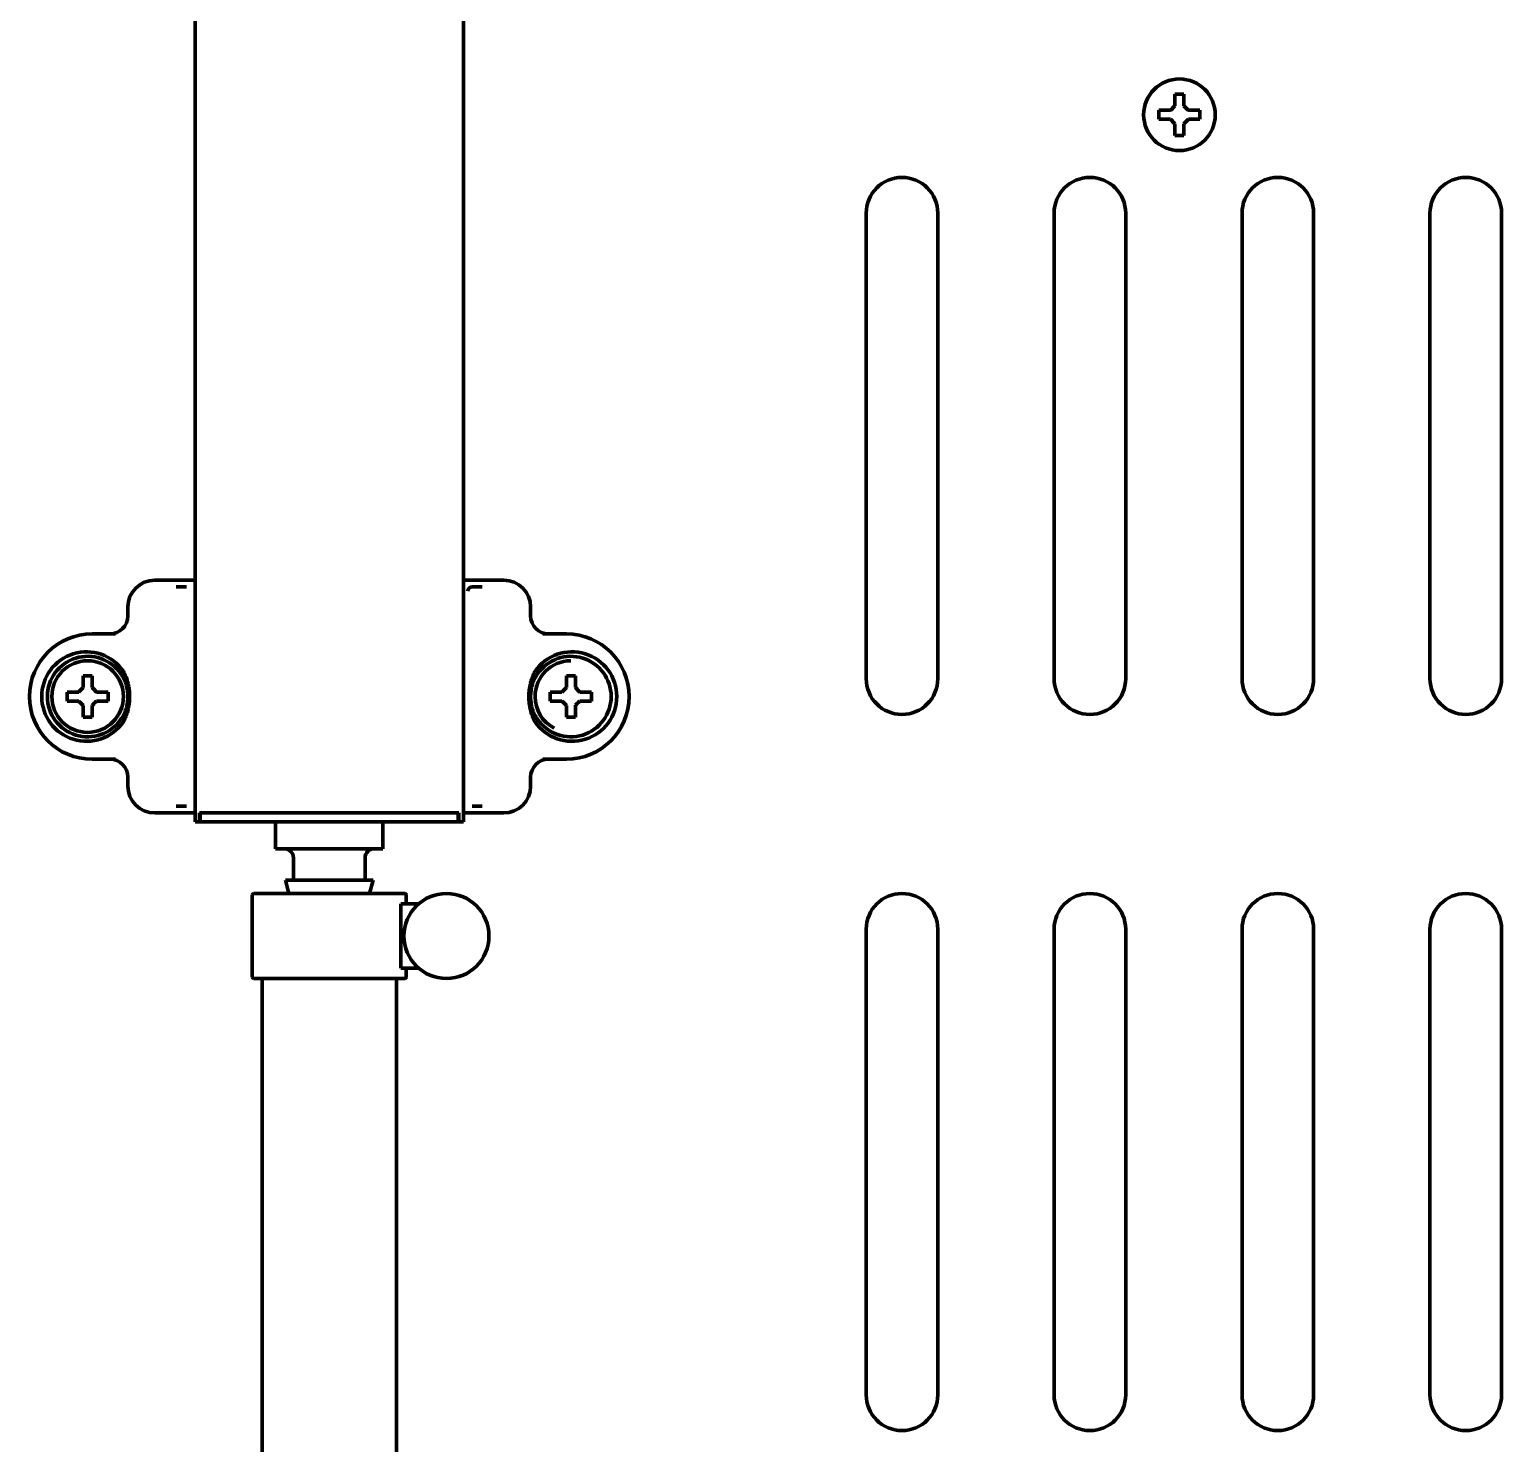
# Model space of a CAD drawing. Header units: inches. Extents: x -3022 to 7311, y 343 to 5680.
# Drawn here: x 3176.4 to 3340.9, y 5254.6 to 5412.6 of the extents above; entities that cross this region are included whole.
import ezdxf

# ---------------------------------------------------------------- set-up
doc = ezdxf.new("R2010")
doc.units = ezdxf.units.IN

msp = doc.modelspace()

# ---------------------------------------------------------------- linework, layer by layer
at = {"linetype": 'Continuous', "lineweight": 70}
for p, q in [((3194.92, 5476.1), (3194.92, 5325.1)), ((3224.92, 5325.1), (3224.92, 5476.1)), ((3302.62, 5403.1), (3302.62, 5403.6)), ((3302.62, 5402.6), (3302.62, 5403.1)), ((3307.22, 5403.6), (3307.22, 5403.1)), ((3307.22, 5403.1), (3307.22, 5402.6)), ((3269.92, 5340.1), (3269.92, 5392.1)), ((3277.92, 5392.1), (3277.92, 5340.1)), ((3290.92, 5340.1), (3290.92, 5392.1)), ((3298.92, 5392.1), (3298.92, 5340.1)), ((3311.92, 5340.1), (3311.92, 5392.1)), ((3319.92, 5392.1), (3319.92, 5340.1)), ((3332.92, 5340.1), (3332.92, 5392.1)), ((3340.92, 5392.1), (3340.92, 5340.1)), ((3190.43, 5351.1), (3194.92, 5351.1)), ((3192.82, 5350.36), (3193.95, 5350.36)), ((3224.92, 5351.1), (3229.41, 5351.1)), ((3225.89, 5350.36), (3227.02, 5350.36)), ((3187.42, 5348.11), (3187.42, 5347.1)), ((3232.42, 5347.1), (3232.42, 5348.11)), ((3183.42, 5345.1), (3186.03, 5345.1)), ((3233.8, 5345.1), (3236.42, 5345.1)), ((3180.62, 5338.1), (3180.62, 5338.6)), ((3180.62, 5337.6), (3180.62, 5338.1)), ((3185.22, 5338.6), (3185.22, 5338.1)), ((3185.22, 5338.1), (3185.22, 5337.6)), ((3234.62, 5338.1), (3234.62, 5338.6)), ((3234.62, 5337.6), (3234.62, 5338.1)), ((3239.22, 5338.6), (3239.22, 5338.1)), ((3239.22, 5338.1), (3239.22, 5337.6)), ((3186.03, 5331.1), (3183.42, 5331.1)), ((3236.42, 5331.1), (3233.8, 5331.1)), ((3187.42, 5329.1), (3187.42, 5328.09)), ((3232.42, 5328.09), (3232.42, 5329.1)), ((3194.92, 5325.1), (3190.43, 5325.1)), ((3193.95, 5325.84), (3192.82, 5325.84)), ((3194.92, 5325.1), (3194.93, 5325.1)), ((3194.92, 5324.1), (3194.92, 5325.1)), ((3194.93, 5325.1), (3194.93, 5324.1)), ((3224.41, 5325.1), (3195.43, 5325.1)), ((3195.43, 5325.1), (3195.43, 5324.1)), ((3195.5, 5325.1), (3224.34, 5325.1)), ((3195.5, 5324.1), (3195.5, 5325.1)), ((3224.34, 5324.1), (3224.34, 5325.1)), ((3224.41, 5325.1), (3224.41, 5324.1)), ((3224.91, 5325.1), (3224.91, 5324.1)), ((3224.91, 5325.1), (3224.92, 5325.1)), ((3229.41, 5325.1), (3224.92, 5325.1)), ((3224.92, 5324.1), (3224.92, 5325.1)), ((3227.02, 5325.84), (3225.89, 5325.84)), ((3194.92, 5324.1), (3194.93, 5324.1)), ((3195.43, 5324.1), (3194.93, 5324.1)), ((3195.43, 5324.1), (3195.5, 5324.1)), ((3195.5, 5324.1), (3224.34, 5324.1)), ((3203.92, 5324.1), (3203.92, 5321.1)), ((3215.92, 5321.1), (3215.92, 5324.1)), ((3224.34, 5324.1), (3224.41, 5324.1)), ((3224.91, 5324.1), (3224.41, 5324.1)), ((3224.91, 5324.1), (3224.92, 5324.1)), ((3209.92, 5321.1), (3203.92, 5321.1)), ((3205.92, 5320.1), (3205.92, 5317.8)), ((3215.92, 5321.1), (3209.92, 5321.1)), ((3213.92, 5317.8), (3213.92, 5320.1)), ((3214.82, 5317.6), (3205.02, 5317.6)), ((3205.02, 5317.6), (3205.4, 5316.1)), ((3214.43, 5316.1), (3214.82, 5317.6)), ((3201.32, 5315.95), (3201.32, 5306.75)), ((3201.47, 5316.1), (3218.37, 5316.1)), ((3218.52, 5314.95), (3218.52, 5315.95)), ((3217.92, 5314.95), (3217.92, 5307.75)), ((3219.92, 5314.95), (3217.92, 5314.95)), ((3269.92, 5260.1), (3269.92, 5312.1)), ((3277.92, 5312.1), (3277.92, 5260.1)), ((3290.92, 5260.1), (3290.92, 5312.1)), ((3298.92, 5312.1), (3298.92, 5260.1)), ((3311.92, 5260.1), (3311.92, 5312.1)), ((3319.92, 5312.1), (3319.92, 5260.1)), ((3332.92, 5260.1), (3332.92, 5312.1)), ((3340.92, 5312.1), (3340.92, 5260.1)), ((3217.92, 5307.75), (3219.92, 5307.75)), ((3218.52, 5306.75), (3218.52, 5307.75)), ((3201.47, 5306.6), (3209.92, 5306.6)), ((3209.92, 5306.6), (3218.37, 5306.6))]:
    msp.add_line(p, q, dxfattribs=at)
for centre, radius in [((3304.92, 5403.1), 4), ((3182.92, 5338.1), 4), ((3223.02, 5311.35), 4.75)]:
    msp.add_circle(centre, radius, dxfattribs=at)
for centre, radius, start, end in [((3273.92, 5392.1), 4, 0, 180), ((3294.92, 5392.1), 4, 0, 180), ((3315.92, 5392.1), 4, 0, 180), ((3336.92, 5392.1), 4, 0, 180), ((3183.42, 5338.1), 7, 90, 270), ((3236.42, 5338.1), 7, 270, 90), ((3182.79, 5338.1), 5, 34.3523, 325.6477), ((3237.05, 5338.1), 5, 214.3523, 145.6477), ((3182.92, 5338.1), 4.5, 34.3523, 325.6477), ((3236.92, 5338.1), 4, 90, 180), ((3236.92, 5338.1), 4.5, 214.3523, 145.6477), ((3273.92, 5340.1), 4, 180, 0), ((3294.92, 5340.1), 4, 180, 0), ((3315.92, 5340.1), 4, 180, 0), ((3336.92, 5340.1), 4, 180, 0), ((3236.92, 5338.1), 4, 180, 242.2406), ((3204.92, 5320.1), 1, 0, 90), ((3214.92, 5320.1), 1, 90, 180), ((3205.72, 5317.8), 0.2, 270, 0), ((3214.12, 5317.8), 0.2, 180, 270), ((3201.47, 5315.95), 0.15, 90, 180), ((3218.37, 5315.95), 0.15, 0, 90), ((3273.92, 5312.1), 4, 0, 180), ((3294.92, 5312.1), 4, 0, 180), ((3315.92, 5312.1), 4, 0, 180), ((3336.92, 5312.1), 4, 0, 180), ((3201.47, 5306.75), 0.15, 180, 270), ((3218.37, 5306.75), 0.15, 270, 0), ((3273.92, 5260.1), 4, 180, 0), ((3294.92, 5260.1), 4, 180, 0), ((3315.92, 5260.1), 4, 180, 0), ((3336.92, 5260.1), 4, 180, 0)]:
    msp.add_arc(centre, radius, start, end, dxfattribs=at)
for centre, major_axis, ratio, start_param, end_param in [((3190.44, 5348.1), (2.89, -0.89), 0.993, 1.872734, 3.439565), ((3225.89, 5349.86), (0.248, 0.434), 0.9975, 0.520128, 2.088768), ((3229.4, 5348.1), (2.89, 0.89), 0.993, 5.985213, 7.552044), ((3185.41, 5347.1), (2.01, 0), 0.993605, 4.712389, 6.283185), ((3234.43, 5347.1), (2.01, 0), 0.993605, 3.141593, 4.712389), ((3185.41, 5329.1), (-2.01, 0), 0.993605, 3.141593, 4.712389), ((3234.43, 5329.1), (-2.01, 0), 0.993605, 4.712389, 6.283185), ((3190.44, 5328.1), (-2.89, -0.89), 0.993, 5.985213, 7.552044), ((3229.4, 5328.1), (-2.89, 0.89), 0.993, 1.872734, 3.439565), ((3209.92, 5316.1), (7.5, 0), 0.000001, 1.528581, 3.141593)]:
    msp.add_ellipse(centre, major_axis=major_axis, ratio=ratio, start_param=start_param, end_param=end_param, dxfattribs=at)
for points in [[(3303.92, 5403.6), (3303.94, 5403.62), (3303.99, 5403.67), (3304.06, 5403.74), (3304.13, 5403.81), (3304.2, 5403.88), (3304.27, 5403.95), (3304.35, 5404.03), (3304.39, 5404.07), (3304.42, 5404.1)], [(3304.42, 5404.1), (3304.42, 5404.15), (3304.42, 5404.26), (3304.42, 5404.42), (3304.42, 5404.58), (3304.42, 5404.74), (3304.42, 5404.89), (3304.42, 5405.04), (3304.42, 5405.21), (3304.42, 5405.33), (3304.42, 5405.4)], [(3304.42, 5405.4), (3304.58, 5405.4), (3304.92, 5405.4), (3305.25, 5405.4), (3305.42, 5405.4)], [(3305.42, 5404.1), (3305.44, 5404.07), (3305.5, 5404.02), (3305.57, 5403.95), (3305.64, 5403.88), (3305.71, 5403.81), (3305.78, 5403.74), (3305.85, 5403.67), (3305.89, 5403.62), (3305.92, 5403.6)], [(3303.92, 5402.6), (3303.86, 5402.6), (3303.76, 5402.6), (3303.59, 5402.6), (3303.44, 5402.6), (3303.28, 5402.6), (3303.13, 5402.6), (3302.97, 5402.6), (3302.81, 5402.6), (3302.68, 5402.6), (3302.62, 5402.6)], [(3304.42, 5402.1), (3304.39, 5402.12), (3304.34, 5402.18), (3304.27, 5402.25), (3304.2, 5402.32), (3304.13, 5402.39), (3304.06, 5402.46), (3303.99, 5402.53), (3303.94, 5402.58), (3303.92, 5402.6)], [(3305.92, 5402.6), (3305.89, 5402.57), (3305.85, 5402.53), (3305.78, 5402.46), (3305.7, 5402.38), (3305.63, 5402.31), (3305.56, 5402.24), (3305.49, 5402.17), (3305.44, 5402.12), (3305.42, 5402.1)], [(3305.92, 5403.6), (3305.97, 5403.6), (3306.08, 5403.6), (3306.24, 5403.6), (3306.4, 5403.6), (3306.56, 5403.6), (3306.71, 5403.6), (3306.86, 5403.6), (3307.03, 5403.6), (3307.15, 5403.6), (3307.22, 5403.6)], [(3305.42, 5400.8), (3305.25, 5400.8), (3304.92, 5400.8), (3304.58, 5400.8), (3304.42, 5400.8)], [(3305.42, 5402.1), (3305.42, 5402.04), (3305.42, 5401.94), (3305.42, 5401.77), (3305.42, 5401.62), (3305.42, 5401.46), (3305.42, 5401.31), (3305.42, 5401.15), (3305.42, 5400.99), (3305.42, 5400.86), (3305.42, 5400.8)], [(3182.42, 5339.1), (3182.42, 5339.15), (3182.42, 5339.26), (3182.42, 5339.42), (3182.42, 5339.58), (3182.42, 5339.74), (3182.42, 5339.89), (3182.42, 5340.04), (3182.42, 5340.21), (3182.42, 5340.33), (3182.42, 5340.4)], [(3182.42, 5340.4), (3182.58, 5340.4), (3182.92, 5340.4), (3183.25, 5340.4), (3183.42, 5340.4)], [(3236.42, 5339.1), (3236.42, 5339.15), (3236.42, 5339.26), (3236.42, 5339.42), (3236.42, 5339.58), (3236.42, 5339.74), (3236.42, 5339.89), (3236.42, 5340.04), (3236.42, 5340.21), (3236.42, 5340.33), (3236.42, 5340.4)], [(3236.42, 5340.4), (3236.58, 5340.4), (3236.92, 5340.4), (3237.25, 5340.4), (3237.42, 5340.4)], [(3181.92, 5338.6), (3181.94, 5338.62), (3181.99, 5338.67), (3182.06, 5338.74), (3182.13, 5338.81), (3182.2, 5338.88), (3182.27, 5338.95), (3182.35, 5339.03), (3182.39, 5339.07), (3182.42, 5339.1)], [(3183.42, 5339.1), (3183.44, 5339.07), (3183.5, 5339.02), (3183.57, 5338.95), (3183.64, 5338.88), (3183.71, 5338.81), (3183.78, 5338.74), (3183.85, 5338.67), (3183.89, 5338.62), (3183.92, 5338.6)], [(3183.92, 5338.6), (3183.97, 5338.6), (3184.08, 5338.6), (3184.24, 5338.6), (3184.4, 5338.6), (3184.56, 5338.6), (3184.71, 5338.6), (3184.86, 5338.6), (3185.03, 5338.6), (3185.15, 5338.6), (3185.22, 5338.6)], [(3235.92, 5338.6), (3235.94, 5338.62), (3235.99, 5338.67), (3236.06, 5338.74), (3236.13, 5338.81), (3236.2, 5338.88), (3236.27, 5338.95), (3236.35, 5339.03), (3236.39, 5339.07), (3236.42, 5339.1)], [(3237.42, 5339.1), (3237.44, 5339.07), (3237.5, 5339.02), (3237.57, 5338.95), (3237.64, 5338.88), (3237.71, 5338.81), (3237.78, 5338.74), (3237.85, 5338.67), (3237.89, 5338.62), (3237.92, 5338.6)], [(3237.92, 5338.6), (3237.97, 5338.6), (3238.08, 5338.6), (3238.24, 5338.6), (3238.4, 5338.6), (3238.56, 5338.6), (3238.71, 5338.6), (3238.86, 5338.6), (3239.03, 5338.6), (3239.15, 5338.6), (3239.22, 5338.6)], [(3181.92, 5337.6), (3181.86, 5337.6), (3181.76, 5337.6), (3181.59, 5337.6), (3181.44, 5337.6), (3181.28, 5337.6), (3181.13, 5337.6), (3180.97, 5337.6), (3180.81, 5337.6), (3180.68, 5337.6), (3180.62, 5337.6)], [(3182.42, 5337.1), (3182.39, 5337.12), (3182.34, 5337.18), (3182.27, 5337.25), (3182.2, 5337.32), (3182.13, 5337.39), (3182.06, 5337.46), (3181.99, 5337.53), (3181.94, 5337.58), (3181.92, 5337.6)], [(3183.92, 5337.6), (3183.89, 5337.57), (3183.85, 5337.53), (3183.78, 5337.46), (3183.7, 5337.38), (3183.63, 5337.31), (3183.56, 5337.24), (3183.49, 5337.17), (3183.44, 5337.12), (3183.42, 5337.1)], [(3183.42, 5337.1), (3183.42, 5337.04), (3183.42, 5336.94), (3183.42, 5336.77), (3183.42, 5336.62), (3183.42, 5336.46), (3183.42, 5336.31), (3183.42, 5336.15), (3183.42, 5335.99), (3183.42, 5335.86), (3183.42, 5335.8)], [(3235.92, 5337.6), (3235.86, 5337.6), (3235.76, 5337.6), (3235.59, 5337.6), (3235.44, 5337.6), (3235.28, 5337.6), (3235.13, 5337.6), (3234.97, 5337.6), (3234.81, 5337.6), (3234.68, 5337.6), (3234.62, 5337.6)], [(3236.42, 5337.1), (3236.39, 5337.12), (3236.34, 5337.18), (3236.27, 5337.25), (3236.2, 5337.32), (3236.13, 5337.39), (3236.06, 5337.46), (3235.99, 5337.53), (3235.94, 5337.58), (3235.92, 5337.6)], [(3237.92, 5337.6), (3237.89, 5337.57), (3237.85, 5337.53), (3237.78, 5337.46), (3237.7, 5337.38), (3237.63, 5337.31), (3237.56, 5337.24), (3237.49, 5337.17), (3237.44, 5337.12), (3237.42, 5337.1)], [(3237.42, 5337.1), (3237.42, 5337.04), (3237.42, 5336.94), (3237.42, 5336.77), (3237.42, 5336.62), (3237.42, 5336.46), (3237.42, 5336.31), (3237.42, 5336.15), (3237.42, 5335.99), (3237.42, 5335.86), (3237.42, 5335.8)], [(3183.42, 5335.8), (3183.25, 5335.8), (3182.92, 5335.8), (3182.58, 5335.8), (3182.42, 5335.8)], [(3237.42, 5335.8), (3237.25, 5335.8), (3236.92, 5335.8), (3236.58, 5335.8), (3236.42, 5335.8)]]:
    msp.add_open_spline(points, degree=3, dxfattribs=at)
for points, knots in [([(3305.42, 5405.4), (3305.42, 5405.2), (3305.42, 5404.99), (3305.42, 5404.66), (3305.42, 5404.55), (3305.42, 5404.33), (3305.42, 5404.21), (3305.42, 5404.1)], [0, 0, 0, 0, 0.5, 0.5, 0.75, 0.75, 1, 1, 1, 1]), ([(3302.62, 5403.6), (3302.82, 5403.6), (3303.03, 5403.6), (3303.36, 5403.6), (3303.47, 5403.6), (3303.69, 5403.6), (3303.8, 5403.6), (3303.92, 5403.6)], [0, 0, 0, 0, 0.5, 0.5, 0.75, 0.75, 1, 1, 1, 1]), ([(3307.22, 5402.6), (3307.02, 5402.6), (3306.81, 5402.6), (3306.48, 5402.6), (3306.37, 5402.6), (3306.15, 5402.6), (3306.03, 5402.6), (3305.92, 5402.6)], [0, 0, 0, 0, 0.5, 0.5, 0.75, 0.75, 1, 1, 1, 1]), ([(3304.42, 5400.8), (3304.42, 5401), (3304.42, 5401.21), (3304.42, 5401.54), (3304.42, 5401.65), (3304.42, 5401.87), (3304.42, 5401.98), (3304.42, 5402.1)], [0, 0, 0, 0, 0.5, 0.5, 0.75, 0.75, 1, 1, 1, 1]), ([(3183.42, 5340.4), (3183.42, 5340.2), (3183.42, 5339.99), (3183.42, 5339.66), (3183.42, 5339.55), (3183.42, 5339.33), (3183.42, 5339.21), (3183.42, 5339.1)], [0, 0, 0, 0, 0.5, 0.5, 0.75, 0.75, 1, 1, 1, 1]), ([(3186.63, 5335.56), (3186.7, 5335.65), (3186.76, 5335.75), (3186.87, 5335.94), (3186.92, 5336.04), (3187.02, 5336.24), (3187.06, 5336.34), (3187.12, 5336.5), (3187.14, 5336.55), (3187.18, 5336.66), (3187.22, 5336.76), (3187.25, 5336.87), (3187.28, 5336.98), (3187.29, 5337.03), (3187.33, 5337.2), (3187.35, 5337.31), (3187.38, 5337.53), (3187.4, 5337.65), (3187.41, 5337.87), (3187.42, 5337.99), (3187.42, 5338.16), (3187.42, 5338.22), (3187.41, 5338.33), (3187.41, 5338.39), (3187.4, 5338.56), (3187.38, 5338.67), (3187.35, 5338.89), (3187.33, 5339), (3187.29, 5339.17), (3187.28, 5339.22), (3187.25, 5339.33), (3187.23, 5339.39), (3187.18, 5339.55), (3187.14, 5339.65), (3187.06, 5339.86), (3187.02, 5339.96), (3186.92, 5340.16), (3186.87, 5340.26), (3186.76, 5340.45), (3186.7, 5340.54), (3186.63, 5340.64)], [0, 0, 0, 0, 0.0625, 0.0625, 0.125, 0.125, 0.1875, 0.1875, 0.21875, 0.21875, 0.25, 0.28125, 0.28125, 0.3125, 0.3125, 0.375, 0.375, 0.4375, 0.4375, 0.5, 0.5, 0.53125, 0.53125, 0.5625, 0.5625, 0.625, 0.625, 0.6875, 0.6875, 0.71875, 0.71875, 0.75, 0.75, 0.8125, 0.8125, 0.875, 0.875, 0.9375, 0.9375, 1, 1, 1, 1]), ([(3186.92, 5340.92), (3186.98, 5340.81), (3187.03, 5340.7), (3187.13, 5340.48), (3187.18, 5340.37), (3187.31, 5340.03), (3187.38, 5339.8), (3187.45, 5339.5), (3187.47, 5339.44), (3187.49, 5339.32), (3187.5, 5339.26), (3187.54, 5339.08), (3187.56, 5338.96), (3187.58, 5338.72), (3187.6, 5338.59), (3187.61, 5338.35), (3187.61, 5338.22), (3187.61, 5337.98), (3187.61, 5337.85), (3187.6, 5337.61), (3187.59, 5337.48), (3187.56, 5337.24), (3187.54, 5337.12), (3187.51, 5336.94), (3187.49, 5336.88), (3187.47, 5336.76), (3187.44, 5336.64), (3187.41, 5336.52), (3187.38, 5336.4), (3187.36, 5336.34), (3187.31, 5336.17), (3187.27, 5336.05), (3187.18, 5335.83), (3187.13, 5335.72), (3187.03, 5335.49), (3186.98, 5335.38), (3186.92, 5335.28)], [0, 0, 0, 0, 0.0625, 0.0625, 0.125, 0.125, 0.25, 0.25, 0.28125, 0.28125, 0.3125, 0.3125, 0.375, 0.375, 0.4375, 0.4375, 0.5, 0.5, 0.5625, 0.5625, 0.625, 0.625, 0.6875, 0.6875, 0.71875, 0.71875, 0.75, 0.78125, 0.78125, 0.8125, 0.8125, 0.875, 0.875, 0.9375, 0.9375, 1, 1, 1, 1]), ([(3232.92, 5335.28), (3232.86, 5335.38), (3232.81, 5335.49), (3232.7, 5335.71), (3232.66, 5335.83), (3232.53, 5336.17), (3232.46, 5336.4), (3232.38, 5336.69), (3232.37, 5336.75), (3232.34, 5336.87), (3232.33, 5336.93), (3232.3, 5337.11), (3232.28, 5337.24), (3232.25, 5337.48), (3232.24, 5337.6), (3232.23, 5337.85), (3232.22, 5337.97), (3232.22, 5338.22), (3232.23, 5338.34), (3232.24, 5338.59), (3232.25, 5338.71), (3232.28, 5338.95), (3232.3, 5339.08), (3232.33, 5339.26), (3232.34, 5339.32), (3232.37, 5339.44), (3232.39, 5339.56), (3232.43, 5339.68), (3232.46, 5339.79), (3232.48, 5339.85), (3232.53, 5340.03), (3232.57, 5340.14), (3232.66, 5340.37), (3232.7, 5340.48), (3232.81, 5340.7), (3232.86, 5340.81), (3232.92, 5340.92)], [0, 0, 0, 0, 0.0625, 0.0625, 0.125, 0.125, 0.25, 0.25, 0.28125, 0.28125, 0.3125, 0.3125, 0.375, 0.375, 0.4375, 0.4375, 0.5, 0.5, 0.5625, 0.5625, 0.625, 0.625, 0.6875, 0.6875, 0.71875, 0.71875, 0.75, 0.78125, 0.78125, 0.8125, 0.8125, 0.875, 0.875, 0.9375, 0.9375, 1, 1, 1, 1]), ([(3233.2, 5340.64), (3233.14, 5340.54), (3233.08, 5340.45), (3232.97, 5340.26), (3232.92, 5340.16), (3232.82, 5339.96), (3232.77, 5339.85), (3232.71, 5339.7), (3232.69, 5339.65), (3232.65, 5339.54), (3232.62, 5339.43), (3232.59, 5339.33), (3232.56, 5339.22), (3232.55, 5339.16), (3232.51, 5339), (3232.49, 5338.89), (3232.45, 5338.66), (3232.44, 5338.55), (3232.42, 5338.32), (3232.42, 5338.21), (3232.42, 5338.04), (3232.42, 5337.98), (3232.42, 5337.87), (3232.43, 5337.81), (3232.44, 5337.64), (3232.45, 5337.53), (3232.49, 5337.3), (3232.51, 5337.19), (3232.55, 5337.03), (3232.56, 5336.97), (3232.59, 5336.86), (3232.61, 5336.81), (3232.66, 5336.65), (3232.69, 5336.54), (3232.77, 5336.34), (3232.82, 5336.24), (3232.92, 5336.04), (3232.97, 5335.94), (3233.08, 5335.75), (3233.14, 5335.65), (3233.2, 5335.56)], [0, 0, 0, 0, 0.0625, 0.0625, 0.125, 0.125, 0.1875, 0.1875, 0.21875, 0.21875, 0.25, 0.28125, 0.28125, 0.3125, 0.3125, 0.375, 0.375, 0.4375, 0.4375, 0.5, 0.5, 0.53125, 0.53125, 0.5625, 0.5625, 0.625, 0.625, 0.6875, 0.6875, 0.71875, 0.71875, 0.75, 0.75, 0.8125, 0.8125, 0.875, 0.875, 0.9375, 0.9375, 1, 1, 1, 1]), ([(3237.42, 5340.4), (3237.42, 5340.2), (3237.42, 5339.99), (3237.42, 5339.66), (3237.42, 5339.55), (3237.42, 5339.33), (3237.42, 5339.21), (3237.42, 5339.1)], [0, 0, 0, 0, 0.5, 0.5, 0.75, 0.75, 1, 1, 1, 1]), ([(3180.62, 5338.6), (3180.82, 5338.6), (3181.03, 5338.6), (3181.36, 5338.6), (3181.47, 5338.6), (3181.69, 5338.6), (3181.8, 5338.6), (3181.92, 5338.6)], [0, 0, 0, 0, 0.5, 0.5, 0.75, 0.75, 1, 1, 1, 1]), ([(3234.62, 5338.6), (3234.82, 5338.6), (3235.03, 5338.6), (3235.36, 5338.6), (3235.47, 5338.6), (3235.69, 5338.6), (3235.8, 5338.6), (3235.92, 5338.6)], [0, 0, 0, 0, 0.5, 0.5, 0.75, 0.75, 1, 1, 1, 1]), ([(3182.42, 5335.8), (3182.42, 5336), (3182.42, 5336.21), (3182.42, 5336.54), (3182.42, 5336.65), (3182.42, 5336.87), (3182.42, 5336.98), (3182.42, 5337.1)], [0, 0, 0, 0, 0.5, 0.5, 0.75, 0.75, 1, 1, 1, 1]), ([(3185.22, 5337.6), (3185.02, 5337.6), (3184.81, 5337.6), (3184.48, 5337.6), (3184.37, 5337.6), (3184.15, 5337.6), (3184.03, 5337.6), (3183.92, 5337.6)], [0, 0, 0, 0, 0.5, 0.5, 0.75, 0.75, 1, 1, 1, 1]), ([(3236.42, 5335.8), (3236.42, 5336), (3236.42, 5336.21), (3236.42, 5336.54), (3236.42, 5336.65), (3236.42, 5336.87), (3236.42, 5336.98), (3236.42, 5337.1)], [0, 0, 0, 0, 0.5, 0.5, 0.75, 0.75, 1, 1, 1, 1]), ([(3239.22, 5337.6), (3239.02, 5337.6), (3238.81, 5337.6), (3238.48, 5337.6), (3238.37, 5337.6), (3238.15, 5337.6), (3238.03, 5337.6), (3237.92, 5337.6)], [0, 0, 0, 0, 0.5, 0.5, 0.75, 0.75, 1, 1, 1, 1]), ([(3202.42, 5306.59), (3202.42, 5301.48), (3202.42, 5287.4), (3202.42, 5265.36), (3202.42, 5241.44), (3202.42, 5220.41), (3202.42, 5202.05), (3202.42, 5185.38), (3202.42, 5170.37), (3202.42, 5158.6), (3202.42, 5152.14), (3202.42, 5150.1)], [0, 0, 0, 0, 0.097982, 0.269911, 0.422504, 0.556507, 0.673158, 0.774364, 0.876066, 0.960909, 1, 1, 1, 1]), ([(3217.42, 5150.1), (3217.42, 5155.13), (3217.42, 5167.38), (3217.42, 5186.38), (3217.42, 5208.12), (3217.42, 5231.56), (3217.42, 5258.33), (3217.42, 5283.71), (3217.42, 5300.2), (3217.42, 5306.59)], [0, 0, 0, 0, 0.096478, 0.234774, 0.364273, 0.513298, 0.684052, 0.877415, 1, 1, 1, 1])]:
    msp.add_open_spline(points, degree=3, knots=knots, dxfattribs=at)

doc.saveas('drawing.dxf')
